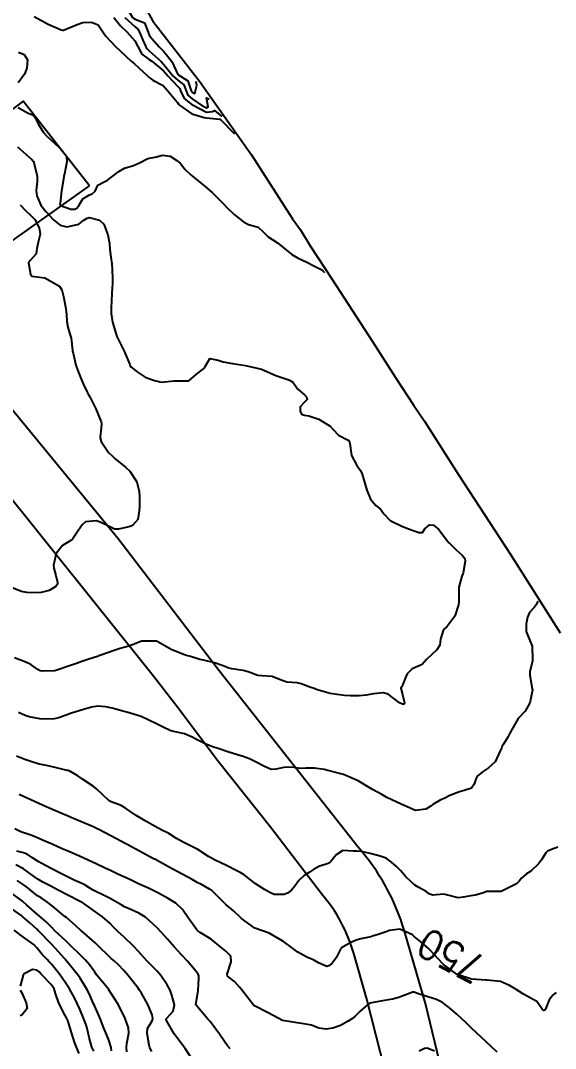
# Model space of a CAD drawing. Header units: metres. Extents: x 298520 to 308411, y 7433745 to 7450750.
# Drawn here: x 300251.4 to 300325.2, y 7449202.4 to 7449344.1 of the extents above; entities that cross this region are included whole.
import ezdxf
from ezdxf.enums import TextEntityAlignment as Align

# ---------------------------------------------------------------- set-up
doc = ezdxf.new("R2010")
doc.units = ezdxf.units.M
doc.header["$LTSCALE"] = 10
for name, color, linetype in [('Area', 45, 'Continuous'), ('Cotas', 45, 'Continuous'), ('Curvas de Nivel 1m', 11, 'Continuous'), ('Curvas de Nivel 5m', 15, 'Continuous'), ('Edificações', 30, 'Continuous'), ('Vias Primárias', 230, 'Continuous')]:
    doc.layers.add(name, color=color, linetype=linetype)
doc.styles.add('Style-STANDARD', font='STANDARD.shx')

msp = doc.modelspace()

# ---------------------------------------------------------------- linework, layer by layer
at = {"layer": 'Area'}
msp.add_polyline3d([(300268.56, 7449345.89, 750.39), (300269.61, 7449343.95, 750.58), (300276.08, 7449335.71, 751.18), (300283.23, 7449325.55, 751.96), (300288.9, 7449316.72, 752.04), (300289.98, 7449315.22, 752.22), (300291.32, 7449313, 752.22), (300294.3, 7449308.46, 752.46), (300299.93, 7449299.81, 752.77), (300303.1, 7449294.87, 752.73), (300305.64, 7449290.97, 752.81), (300307.09, 7449288.82, 752.81), (300311.84, 7449281.39, 752.8), (300318.94, 7449270.54, 752.94), (300325.82, 7449259.66, 752.08)], dxfattribs=at)
at = {"layer": 'Curvas de Nivel 1m', "flags": 128}
for points, elevation in [([(300268.74, 7449345.12), (300267.18, 7449346.51), (300267.15, 7449346.52), (300267, 7449346.47), (300266.3, 7449345.37), (300266.82, 7449344.47), (300267.18, 7449344.24), (300268.46, 7449343.74), (300268.97, 7449342.44), (300269.16, 7449341.94), (300270.5, 7449340.43), (300271.13, 7449339.8), (300272.23, 7449338.41), (300273.09, 7449336.62), (300273.45, 7449336.39), (300274.45, 7449335.76), (300274.92, 7449334.37), (300274.96, 7449334.27), (300275.06, 7449334.18), (300275.44, 7449333.98), (300275.71, 7449335.09), (300275.59, 7449335.59), (300275.66, 7449335.58)], 748), ([(300253.28, 7449344.63), (300255.17, 7449343.56), (300256.97, 7449342.78), (300257.16, 7449342.72), (300257.32, 7449342.74), (300259.17, 7449343.52), (300259.96, 7449343.77), (300261.18, 7449343.83), (300262.09, 7449343.45), (300262.75, 7449342.52), (300263.15, 7449341.9), (300264.49, 7449340.5), (300265.13, 7449339.88), (300266.65, 7449338.47), (300267.11, 7449338.07), (300268.9, 7449336.44), (300268.98, 7449336.34), (300269.08, 7449336.23), (300269.65, 7449335.86), (300271.07, 7449335.11), (300271.63, 7449334.41), (300273.05, 7449332.76), (300273.19, 7449332.55), (300273.31, 7449332.4), (300275.03, 7449331.19), (300276.69, 7449330.68), (300277.02, 7449330.63), (300278.88, 7449330.46), (300278.95, 7449330.42), (300280.89, 7449328.44)], 751), ([(300265.75, 7449344.48), (300267.17, 7449343.17), (300267.56, 7449342.86), (300267.78, 7449342.46), (300268.24, 7449341.36), (300268.68, 7449340.45), (300268.85, 7449340.16), (300269.13, 7449339.89), (300270.77, 7449338.42), (300271.11, 7449338.05), (300272.44, 7449336.41), (300273.08, 7449335.82), (300273.89, 7449335.21), (300274.21, 7449334.38), (300274.46, 7449333.78), (300275.05, 7449333.27), (300276.41, 7449332.36), (300277.04, 7449332.02), (300277.25, 7449332.14), (300277.01, 7449333.4), (300277.4, 7449333.2)], 749), ([(300251.12, 7449339.71), (300251.86, 7449339.39), (300252.33, 7449338.64), (300252.25, 7449337.49), (300251.92, 7449336.65), (300251.07, 7449335.48)], 752), ([(300251.03, 7449332.05), (300252.32, 7449331.35), (300253.02, 7449331.04), (300253.4, 7449330.63), (300253.82, 7449329.81), (300254.55, 7449328.61), (300254.99, 7449328.14), (300256.68, 7449326.59), (300256.96, 7449326.32), (300257.72, 7449325.35), (300257.77, 7449324.58), (300257.5, 7449323.15), (300257.37, 7449322.58), (300257.29, 7449322.21), (300257.05, 7449320.59), (300256.88, 7449319.23), (300256.81, 7449318.65), (300256.83, 7449318.59), (300256.87, 7449318.54), (300258.34, 7449318.04), (300258.87, 7449318.07), (300259.21, 7449318.22), (300259.44, 7449318.55), (300259.96, 7449319.47), (300260.89, 7449320.01), (300261.27, 7449320.16), (300261.66, 7449320.53), (300262.05, 7449321.38), (300262.91, 7449321.84), (300263.36, 7449322.07), (300263.99, 7449322.5), (300264.93, 7449323.25), (300265.71, 7449323.71), (300266.94, 7449324.08), (300267.79, 7449324.46), (300268.95, 7449325.05), (300270.12, 7449325.26), (300270.95, 7449325.5), (300272, 7449325.36), (300272.95, 7449324.75), (300273.15, 7449324.6), (300273.38, 7449324.39), (300274.08, 7449323.53), (300274.93, 7449322.72), (300275.36, 7449322.37), (300276.9, 7449321.12), (300277.8, 7449320.34), (300278.88, 7449319.3), (300279.36, 7449318.8), (300279.79, 7449318.32), (300280.86, 7449317.3), (300282.13, 7449316.29), (300282.84, 7449315.95), (300284.16, 7449315.58), (300284.83, 7449314.95), (300285.52, 7449314.24), (300286.81, 7449313.41), (300288.3, 7449312.22), (300288.8, 7449311.81), (300289.68, 7449311.3), (300290.78, 7449310.81), (300292.02, 7449310.17), (300292.77, 7449309.77), (300293.06, 7449309.57), (300293.31, 7449309.34)], 752), ([(300250.97, 7449326.66), (300252.95, 7449324.9), (300253.15, 7449324.63), (300253.28, 7449324.29), (300253.66, 7449322.62), (300253.67, 7449321.86), (300253.55, 7449320.62), (300253.62, 7449319.89), (300254.16, 7449318.62), (300254.86, 7449317.73), (300255.94, 7449316.6), (300256.84, 7449315.85), (300257.78, 7449315.64), (300258.84, 7449315.83), (300259.43, 7449315.97), (300260.1, 7449316.55), (300260.57, 7449316.83), (300260.86, 7449316.91), (300262.26, 7449316.53), (300262.85, 7449316), (300263.4, 7449314.51), (300263.63, 7449313.33), (300263.7, 7449312.51), (300263.83, 7449311.46), (300263.97, 7449310.5), (300264.03, 7449309.76), (300264.06, 7449308.5), (300264.06, 7449307.81), (300263.97, 7449306.5), (300263.91, 7449305.31), (300263.88, 7449304.5), (300263.88, 7449303.69), (300264.06, 7449302.5), (300264.65, 7449300.49), (300265.66, 7449298.48), (300266.46, 7449296.63), (300266.52, 7449296.47), (300266.61, 7449296.32), (300267.45, 7449295.62), (300268.59, 7449294.89), (300269.84, 7449294.43), (300270.47, 7449294.31), (300270.58, 7449294.27), (300270.8, 7449294.19), (300272.58, 7449294.4), (300274.58, 7449294.37), (300275.64, 7449295.31), (300276.61, 7449296.04), (300276.77, 7449296.19), (300276.84, 7449296.35), (300277.51, 7449297.46), (300278.62, 7449297.23), (300279.32, 7449297.02), (300280.62, 7449296.79), (300282.4, 7449296.5), (300282.61, 7449296.46), (300283.41, 7449296.27), (300284.61, 7449295.99), (300285.03, 7449295.83), (300286.6, 7449295.12), (300288.24, 7449294.57), (300288.59, 7449294.45), (300288.96, 7449294.2), (300289.62, 7449293.24), (300290.57, 7449292.48), (300290.81, 7449292.18), (300290.93, 7449291.8), (300290.55, 7449291.46), (300289.93, 7449290.8), (300289.96, 7449290.19), (300290.15, 7449289.8), (300290.53, 7449289.68), (300291.13, 7449289.58), (300292.52, 7449289.11), (300294.09, 7449288.14), (300294.51, 7449287.68), (300295.26, 7449286.89), (300296.49, 7449286.28), (300296.69, 7449286.11), (300296.82, 7449285.77), (300297.05, 7449284.1), (300297.72, 7449282.83), (300298.22, 7449282.09), (300298.44, 7449281.67), (300298.94, 7449280.08), (300299.15, 7449279.34), (300299.65, 7449278.08), (300300.38, 7449277.2), (300301.02, 7449276.71), (300301.47, 7449276.05), (300302.36, 7449275.14), (300304.08, 7449274.29), (300304.35, 7449274.2), (300304.91, 7449274.01), (300305.96, 7449273.61), (300306.34, 7449273.47), (300306.83, 7449273.5), (300307.15, 7449273.98), (300307.77, 7449274.56), (300308.35, 7449274.49), (300309.03, 7449273.96), (300310.33, 7449272.24), (300310.46, 7449272.08), (300310.59, 7449271.95), (300311.49, 7449271.1), (300312.3, 7449270.38), (300312.65, 7449269.92), (300312.69, 7449269.52), (300312.45, 7449267.92), (300312.41, 7449267.78), (300312.27, 7449267.48), (300311.85, 7449265.93), (300311.82, 7449264.33), (300311.84, 7449263.93), (300311.81, 7449263.52), (300311.3, 7449261.93), (300310.19, 7449260.48), (300309.9, 7449260.24), (300309.67, 7449259.96), (300309.33, 7449258.79), (300309.2, 7449257.96), (300308.81, 7449257.3), (300308.14, 7449256.73), (300307.4, 7449255.98), (300306.8, 7449255.31), (300306.12, 7449254.99), (300305.42, 7449254.7), (300304.73, 7449254.01), (300304.52, 7449253.6), (300304.09, 7449252.44), (300303.93, 7449252.18), (300303.84, 7449252.02), (300304.07, 7449251.16), (300304.35, 7449250.02), (300304.26, 7449249.82), (300304.06, 7449249.81), (300303.64, 7449250.02), (300302.07, 7449251.21), (300301.41, 7449251.39), (300300.07, 7449251.25), (300299.07, 7449251.08), (300298.07, 7449250.96), (300296.91, 7449250.95), (300296.07, 7449251.03), (300295.05, 7449251.15), (300294.07, 7449251.31), (300292.49, 7449251.74), (300292.08, 7449251.88), (300291.87, 7449251.96), (300291.28, 7449252.17), (300290.09, 7449252.6), (300289.55, 7449252.74), (300288.09, 7449252.83), (300287.09, 7449253.23), (300286.1, 7449253.62), (300284.65, 7449253.71), (300284.11, 7449253.75), (300282.78, 7449254.27), (300282.11, 7449254.48), (300280.52, 7449254.71), (300280.12, 7449254.8), (300279.35, 7449255.09), (300278.12, 7449255.5), (300276.61, 7449255.87), (300276.13, 7449255.98), (300275.84, 7449256.06), (300274.81, 7449256.37), (300274.29, 7449256.53), (300274.13, 7449256.59), (300273.84, 7449256.68), (300272.14, 7449257.35), (300270.31, 7449258.42), (300270.15, 7449258.49), (300270.07, 7449258.5), (300268.15, 7449258.51), (300268.1, 7449258.5), (300267.98, 7449258.45), (300266.69, 7449257.93), (300266.15, 7449257.77), (300265.14, 7449257.49), (300264.14, 7449257.16), (300263.65, 7449256.99), (300262.32, 7449256.52), (300262.18, 7449256.47), (300262.13, 7449256.45), (300260.68, 7449255.99), (300260.13, 7449255.8), (300258.96, 7449255.4), (300258.12, 7449255.1), (300257.73, 7449254.96), (300256.66, 7449254.58), (300256.26, 7449254.44), (300256.11, 7449254.41), (300254.36, 7449254.36), (300254.11, 7449254.41), (300253.76, 7449254.62), (300252.8, 7449255.31), (300252.12, 7449255.63), (300250.56, 7449256.22)], 753), ([(300251.34, 7449318.65), (300252.07, 7449317.85), (300252.86, 7449317.14), (300253.33, 7449316.63), (300253.97, 7449315.49), (300254.11, 7449314.62), (300253.87, 7449313.68), (300253.61, 7449312.63), (300253.54, 7449311.88), (300252.78, 7449311.05), (300252.59, 7449310.83), (300252.5, 7449310.64), (300252.76, 7449309.09), (300252.95, 7449308.83), (300254.75, 7449308.61), (300256.74, 7449307.46), (300257.09, 7449306.93), (300257.18, 7449306.58), (300257.31, 7449306), (300257.6, 7449304.58), (300257.71, 7449303.59), (300257.78, 7449302.57), (300257.89, 7449301.78), (300258.27, 7449300.57), (300258.35, 7449300.26), (300258.56, 7449298.56), (300258.57, 7449298.5), (300258.63, 7449298.21), (300259.03, 7449296.56), (300259.24, 7449295.92), (300259.77, 7449294.55), (300260, 7449293.97), (300260.57, 7449292.82), (300260.72, 7449292.54), (300260.93, 7449292.17), (300261.77, 7449290.53), (300262.52, 7449288.73), (300262.55, 7449288.52), (300262.51, 7449287.88), (300262.35, 7449286.67), (300262.35, 7449286.52), (300262.49, 7449286.04), (300263.53, 7449284.5), (300264, 7449284.04), (300264.45, 7449283.63), (300265.85, 7449282.48), (300266.44, 7449281.94), (300267.41, 7449280.46), (300267.73, 7449279.13), (300267.77, 7449278.46), (300267.77, 7449277.06), (300267.75, 7449276.46), (300267.55, 7449275.26), (300266.83, 7449274.47), (300266.5, 7449274.31), (300266.34, 7449274.25), (300264.88, 7449273.94), (300264.34, 7449273.94), (300263.96, 7449274.12), (300263.24, 7449274.51), (300262.35, 7449274.9), (300261.79, 7449275.09), (300260.35, 7449274.94), (300259.9, 7449274.55), (300259.03, 7449273.26), (300258.57, 7449272.57), (300258.32, 7449272.37), (300257.19, 7449271.71), (300256.3, 7449270.59), (300255.91, 7449268.96), (300255.98, 7449268.59), (300256.26, 7449267.54), (300256.48, 7449266.59), (300256.48, 7449266.36), (300256.25, 7449266.06), (300255.34, 7449265.5), (300254.24, 7449265.22), (300252.78, 7449265.18), (300252.24, 7449265.21), (300251.53, 7449265.36), (300250.24, 7449265.86)], 754), ([(300322.75, 7449264.01), (300322.52, 7449263.5), (300322.22, 7449263.14), (300321.58, 7449262.44), (300321.32, 7449261.82), (300321.12, 7449260.9), (300321.13, 7449259.82), (300321.82, 7449258.15), (300321.95, 7449257.81), (300321.99, 7449255.95), (300321.98, 7449255.81), (300321.65, 7449254.28), (300321.65, 7449253.81), (300321.97, 7449251.92), (300321.98, 7449251.81), (300321.68, 7449250.2), (300321.56, 7449249.81), (300321, 7449248.87), (300320.03, 7449247.83), (300319.3, 7449246.55), (300318.89, 7449245.84), (300318.59, 7449245.26), (300317.99, 7449244.29), (300317.82, 7449244.01), (300317.75, 7449243.85), (300317.59, 7449243.46), (300316.84, 7449241.87), (300315.95, 7449241.04), (300315.25, 7449240.59), (300314.38, 7449239.9), (300314.21, 7449239.63), (300313.93, 7449238.78), (300313.57, 7449238.25), (300312.58, 7449237.92), (300311.91, 7449237.75), (300310.61, 7449237.24), (300309.9, 7449236.88), (300309.28, 7449236.58), (300308.27, 7449235.97), (300308.06, 7449235.8), (300307.89, 7449235.69), (300307.27, 7449235.36), (300305.88, 7449235.16), (300303.89, 7449236.02), (300301.9, 7449236.96), (300301.23, 7449237.37), (300299.91, 7449238.07), (300297.93, 7449239.24), (300295.94, 7449240.12), (300293.95, 7449240.65), (300293.27, 7449240.83), (300291.95, 7449241.01), (300290.75, 7449240.98), (300289.95, 7449240.96), (300289.08, 7449241.07), (300287.95, 7449241.15), (300286.59, 7449240.87), (300285.95, 7449240.82), (300284.95, 7449241.25), (300283.96, 7449241.8), (300282.98, 7449242.27), (300281.97, 7449242.64), (300281.46, 7449242.8), (300279.98, 7449243.27), (300278.62, 7449243.69), (300277.99, 7449243.89), (300276.84, 7449244.34), (300276, 7449244.75), (300274.96, 7449245.32), (300274.01, 7449245.72), (300272.28, 7449246.12), (300272.01, 7449246.2), (300271.87, 7449246.26), (300271.53, 7449246.41), (300270.51, 7449246.91), (300270.02, 7449247.15), (300269.17, 7449247.58), (300268.03, 7449248.11), (300266.96, 7449248.46), (300266.04, 7449248.72), (300265.68, 7449248.83), (300264.04, 7449249.29), (300263.12, 7449249.43), (300262.05, 7449249.53), (300261.16, 7449249.42), (300260.05, 7449249.1), (300258.41, 7449248.56), (300258.14, 7449248.47), (300258.04, 7449248.44), (300256.67, 7449247.95), (300256.03, 7449247.8), (300254.89, 7449247.75), (300254.03, 7449247.82), (300252.59, 7449248.08), (300252.04, 7449248.24), (300251.1, 7449248.65)], 752), ([(300325.49, 7449230.1), (300324.6, 7449229.77), (300324.06, 7449229.54), (300323.82, 7449229.32), (300323.23, 7449228.36), (300322.84, 7449227.79), (300321.78, 7449226.82), (300321.18, 7449226.42), (300320.49, 7449225.82), (300320.16, 7449225.43), (300319.77, 7449225.06), (300318.06, 7449224.16), (300317.75, 7449224.03), (300317.61, 7449224), (300315.75, 7449224.01), (300315.65, 7449223.99), (300315.37, 7449223.88), (300314.14, 7449223.5), (300313.75, 7449223.45), (300312.45, 7449223.21), (300311.74, 7449223.13), (300310.15, 7449223.54), (300309.75, 7449223.62), (300308.22, 7449223.49), (300307.75, 7449223.66), (300307.32, 7449223.98), (300306.33, 7449224.56), (300305.76, 7449224.89), (300304.52, 7449226.01), (300303.78, 7449226.9), (300303.22, 7449227.46), (300302.54, 7449228.04), (300301.8, 7449228.58), (300301, 7449228.87), (300299.81, 7449229.17), (300298.39, 7449229.51), (300297.81, 7449229.54), (300297.28, 7449229.56), (300295.82, 7449229.65), (300294.91, 7449229.03), (300294.17, 7449228.14), (300293.99, 7449227.95), (300293.8, 7449227.84), (300292.52, 7449227.42), (300291.79, 7449227.03), (300291.26, 7449226.68), (300290.51, 7449226.18), (300289.77, 7449225.51), (300289.2, 7449224.75), (300288.76, 7449224.2), (300288.2, 7449223.75), (300287.74, 7449223.58), (300286.37, 7449223.6), (300285.75, 7449223.84), (300285.01, 7449224.25), (300283.76, 7449225.1), (300282.22, 7449226.28), (300281.78, 7449226.56), (300281.22, 7449226.85), (300279.79, 7449227.57), (300278.21, 7449228.33), (300277.8, 7449228.53), (300277.32, 7449228.82), (300275.82, 7449229.79), (300275.45, 7449229.99), (300274.62, 7449230.37), (300274.09, 7449230.65), (300273.83, 7449230.8), (300272.91, 7449231.31), (300271.84, 7449231.98), (300271.56, 7449232.13), (300270.95, 7449232.41), (300269.85, 7449232.99), (300268.57, 7449233.74), (300267.87, 7449234.14), (300267.32, 7449234.46), (300265.88, 7449235.5), (300265.28, 7449235.87), (300263.89, 7449236.37), (300263.61, 7449236.5), (300261.92, 7449238.12), (300261.4, 7449238.53), (300259.93, 7449239.49), (300259.3, 7449239.92), (300258.2, 7449240.57), (300258.03, 7449240.65), (300257.94, 7449240.67), (300257.83, 7449240.68), (300255.95, 7449241.14), (300254.74, 7449241.4), (300253.95, 7449241.56), (300252.65, 7449241.94), (300251.96, 7449242.19), (300250.8, 7449242.65)], 751), ([(300317.13, 7449201.86), (300315.51, 7449203.37), (300314.96, 7449203.89), (300313.53, 7449205.19), (300313.17, 7449205.55), (300312.83, 7449205.91), (300311.55, 7449207.1), (300310.54, 7449207.94), (300309.57, 7449208.71), (300308.74, 7449209.13), (300307.58, 7449209.49), (300306.01, 7449210), (300305.69, 7449210.11), (300305.58, 7449210.14), (300305.46, 7449210.12), (300305.13, 7449210), (300304.04, 7449209.55), (300303.58, 7449209.37), (300302.69, 7449209.15), (300301.57, 7449208.95), (300300.78, 7449208.85), (300299.57, 7449208.59), (300299.25, 7449208.39), (300298.9, 7449208.08), (300298.19, 7449207.45), (300297.54, 7449206.82), (300297.16, 7449206.48), (300296.58, 7449206.1), (300295.53, 7449205.54), (300294.48, 7449205.17), (300293.52, 7449205.04), (300292.54, 7449205.17), (300291.53, 7449205.55), (300289.87, 7449205.85), (300289.53, 7449205.88), (300287.53, 7449206.21), (300285.55, 7449207.28), (300283.56, 7449208.26), (300281.99, 7449210.28), (300281.59, 7449210.81), (300280.89, 7449211.58), (300279.93, 7449212.31), (300279.89, 7449212.58), (300280.45, 7449214.3), (300280.41, 7449215.06), (300279.65, 7449215.8), (300279.01, 7449216.32), (300277.67, 7449217.43), (300276.15, 7449218.35), (300275.86, 7449218.53), (300275.69, 7449218.7), (300274.51, 7449220.37), (300273.71, 7449221.5), (300272.8, 7449222.39), (300271.73, 7449223.05), (300270.39, 7449223.77), (300269.75, 7449224.1), (300269.03, 7449224.44), (300267.76, 7449225.02), (300266.73, 7449225.5), (300265.77, 7449225.95), (300265.41, 7449226.11), (300264.63, 7449226.49), (300263.78, 7449226.9), (300263.06, 7449227.23), (300261.79, 7449227.81), (300260.21, 7449228.54), (300259.93, 7449228.67), (300259.8, 7449228.73), (300259.5, 7449228.86), (300257.81, 7449229.59), (300257.13, 7449229.89), (300255.82, 7449230.47), (300255.74, 7449230.51), (300255.53, 7449230.59), (300254.32, 7449231.11), (300253.83, 7449231.34), (300252.94, 7449231.73), (300251.84, 7449232.08), (300251.42, 7449232.23), (300250.61, 7449232.65)], 749), ([(300280.28, 7449202.3), (300279.92, 7449202.73), (300279.5, 7449203.34), (300278.83, 7449204.32), (300277.53, 7449206.07), (300277.41, 7449206.21), (300277.28, 7449206.33), (300275.56, 7449208.36), (300275.89, 7449210.36), (300275.97, 7449211.99), (300275.97, 7449212.35), (300275.88, 7449212.62), (300275.62, 7449212.97), (300274.43, 7449214.37), (300273.64, 7449215.23), (300272.57, 7449216.39), (300271.67, 7449217.41), (300270.78, 7449218.41), (300270.23, 7449218.97), (300269.69, 7449219.48), (300268.62, 7449220.44), (300267.71, 7449221.02), (300266.7, 7449221.47), (300265.72, 7449221.9), (300265.34, 7449222.1), (300264.69, 7449222.49), (300263.73, 7449223.04), (300262.72, 7449223.53), (300261.75, 7449224), (300261.41, 7449224.18), (300260.8, 7449224.53), (300260.15, 7449224.94), (300259.76, 7449225.13), (300258.76, 7449225.56), (300257.77, 7449226.06), (300256.75, 7449226.58), (300255.78, 7449227.09), (300254.81, 7449227.58), (300253.8, 7449228.14), (300253.05, 7449228.63), (300252.3, 7449229.13), (300251.81, 7449229.32), (300250.89, 7449229.57)], 748), ([(300275.17, 7449200.66), (300274.08, 7449202.37), (300273.5, 7449203.12), (300272.59, 7449204.39), (300271.53, 7449206.22), (300271.48, 7449206.35), (300271.49, 7449206.4), (300271.5, 7449206.44), (300271.53, 7449206.49), (300272.45, 7449207.49), (300272.62, 7449208.39), (300272.27, 7449209.7), (300272.01, 7449210.4), (300271.59, 7449211.15), (300270.72, 7449212.41), (300270.21, 7449213.01), (300269.62, 7449213.59), (300268.81, 7449214.44), (300267.65, 7449215.74), (300266.97, 7449216.46), (300265.67, 7449217.69), (300264.8, 7449218.48), (300264.25, 7449219.05), (300263.69, 7449219.65), (300262.69, 7449220.51), (300261.71, 7449221.2), (300259.78, 7449222.55), (300259.75, 7449222.57), (300259.73, 7449222.58), (300259.69, 7449222.59), (300257.74, 7449223.59), (300255.8, 7449224.59), (300255.75, 7449224.62), (300254.44, 7449225.29), (300253.76, 7449225.71), (300252.5, 7449226.63), (300251.78, 7449227.12), (300250.75, 7449227.69)], 747), ([(300269.49, 7449201.92), (300269.21, 7449202.43), (300269.13, 7449202.8), (300268.83, 7449204.44), (300268.87, 7449205.09), (300269.53, 7449206.16), (300269.61, 7449206.43), (300269.54, 7449206.98), (300268.92, 7449208.44), (300268.05, 7449209.98), (300267.75, 7449210.45), (300267.59, 7449210.67), (300266.16, 7449212.46), (300265.62, 7449213.11), (300264.96, 7449213.82), (300264.23, 7449214.49), (300263.9, 7449214.77), (300263.64, 7449215.01), (300262.11, 7449216.52), (300261.66, 7449216.93), (300259.78, 7449218.55), (300259.73, 7449218.59), (300259.68, 7449218.64), (300259.01, 7449219.24), (300257.7, 7449220.41), (300257.51, 7449220.57), (300255.72, 7449222.01), (300254.98, 7449222.6), (300254.22, 7449223.1), (300253.74, 7449223.42), (300252.2, 7449224.64), (300251.76, 7449224.97), (300250.92, 7449225.49)], 746), ([(300263.93, 7449202.05), (300263.88, 7449202.5), (300263.5, 7449203.63), (300263.13, 7449204.5), (300262.88, 7449205.14), (300262.37, 7449206.51), (300261.56, 7449208.29), (300261.46, 7449208.52), (300260.88, 7449209.83), (300260.51, 7449210.54), (300259.61, 7449212.04), (300259.24, 7449212.55), (300257.63, 7449214.54), (300257.61, 7449214.57), (300257.4, 7449214.81), (300255.8, 7449216.59), (300255.66, 7449216.75), (300253.82, 7449218.62), (300253.75, 7449218.69), (300253.68, 7449218.75), (300252.65, 7449219.68), (300251.7, 7449220.51), (300251.55, 7449220.64), (300249.72, 7449221.94)], 744), ([(300261.48, 7449201.97), (300261.22, 7449202.52), (300260.85, 7449203.88), (300260.71, 7449204.53), (300260.46, 7449205.47), (300260.08, 7449206.54), (300259.55, 7449207.78), (300259.18, 7449208.55), (300258.81, 7449209.32), (300258.13, 7449210.56), (300257.6, 7449211.39), (300256.74, 7449212.58), (300255.63, 7449214), (300255.35, 7449214.32), (300255.06, 7449214.6), (300254.36, 7449215.33), (300253.65, 7449216.22), (300253.25, 7449216.62), (300251.67, 7449217.8), (300250.5, 7449218.65)], 743), ([(300259.48, 7449201.65), (300259.09, 7449202.55), (300258.84, 7449203.22), (300258.4, 7449204.56), (300257.9, 7449206.2), (300257.74, 7449206.57), (300257.54, 7449206.9), (300256.65, 7449208.58), (300256.21, 7449209.95), (300256, 7449210.59), (300255.59, 7449211.18), (300254.24, 7449212.61), (300253.93, 7449212.93), (300253.62, 7449213.15), (300253.02, 7449213.23), (300251.86, 7449212.64), (300251.76, 7449212.48), (300251.6, 7449211.95), (300251.31, 7449210.93)], 742), ([(300251.35, 7449210.41), (300251.58, 7449210.01), (300252.16, 7449208.63), (300252.31, 7449207.87), (300251.54, 7449206.94), (300251.34, 7449206.84)], 742), ([(300308.46, 7449201.97), (300307.49, 7449202.42), (300307.11, 7449202.36), (300306.38, 7449201.99)], 748)]:
    msp.add_lwpolyline(points, dxfattribs=dict(at, elevation=elevation))
at = {"layer": 'Curvas de Nivel 5m', "flags": 128}
for points, elevation in [([(300264.26, 7449344.5), (300265.17, 7449343.35), (300266.05, 7449342.48), (300267.14, 7449341.24), (300267.55, 7449340.46), (300268.11, 7449339.44), (300269.12, 7449338.69), (300269.5, 7449338.44), (300271.09, 7449337.12), (300271.75, 7449336.41), (300273.07, 7449334.95), (300273.34, 7449334.67), (300273.46, 7449334.39), (300273.96, 7449333.29), (300275.04, 7449332.46), (300275.2, 7449332.37), (300277.03, 7449331.44), (300277.84, 7449331.53), (300278.15, 7449331.65), (300279.14, 7449330.82)], 750), ([(300325.26, 7449210.09), (300324.83, 7449209.77), (300324.3, 7449209.05), (300323.78, 7449207.78), (300323.7, 7449207.64), (300323.56, 7449207.6), (300323.35, 7449207.78), (300322.6, 7449208.82), (300321.58, 7449209.36), (300320.75, 7449209.82), (300319.59, 7449210.57), (300318.81, 7449211.05), (300317.6, 7449211.59), (300315.7, 7449211.78), (300315.6, 7449211.79), (300313.6, 7449211.9), (300311.61, 7449212.54), (300309.71, 7449213.95), (300309.63, 7449214.03), (300307.83, 7449215.97), (300307.66, 7449216.14), (300306.6, 7449217.06), (300305.68, 7449217.81), (300305.44, 7449218), (300303.69, 7449218.79), (300302.26, 7449218.62), (300301.69, 7449218.4), (300301.42, 7449218.32), (300300.7, 7449218.06), (300299.93, 7449217.82), (300299.68, 7449217.76), (300298.3, 7449217.46), (300297.67, 7449217.28), (300296.85, 7449216.92), (300295.65, 7449216.23), (300295.59, 7449216.18), (300295.56, 7449216.12), (300294.92, 7449214.85), (300294.38, 7449214.13), (300293.99, 7449213.78), (300293.63, 7449213.67), (300292.5, 7449214.16), (300291.94, 7449214.47), (300291.64, 7449214.6), (300290.88, 7449214.94), (300289.65, 7449215.65), (300288.9, 7449216.2), (300287.67, 7449217.08), (300285.68, 7449218.24), (300283.69, 7449218.95), (300281.86, 7449220.28), (300281.7, 7449220.43), (300280.74, 7449221.33), (300279.72, 7449222.19), (300279.59, 7449222.31), (300277.75, 7449224.11), (300277.46, 7449224.33), (300276.35, 7449224.94), (300275.76, 7449225.25), (300275.04, 7449225.64), (300273.77, 7449226.34), (300273.69, 7449226.38), (300271.79, 7449227.39), (300269.89, 7449228.43), (300269.83, 7449228.46), (300269.8, 7449228.47), (300269.72, 7449228.52), (300267.81, 7449229.54), (300266.07, 7449230.47), (300265.82, 7449230.6), (300264.6, 7449231.25), (300263.83, 7449231.66), (300262.19, 7449232.52), (300261.85, 7449232.7), (300261.53, 7449232.85), (300259.86, 7449233.57), (300258.13, 7449234.3), (300257.87, 7449234.41), (300257.47, 7449234.57), (300255.88, 7449235.24), (300254.93, 7449235.65), (300253.89, 7449236.13), (300252.81, 7449236.63), (300251.9, 7449237.05), (300251.19, 7449237.36)], 750), ([(300266.04, 7449201.91), (300266, 7449202.47), (300266.05, 7449203.02), (300266.31, 7449204.47), (300266.26, 7449205.2), (300265.81, 7449206.48), (300265.54, 7449207.1), (300264.82, 7449208.49), (300263.58, 7449210.44), (300263.54, 7449210.5), (300263.33, 7449210.76), (300261.87, 7449212.52), (300261.62, 7449212.88), (300260.94, 7449213.85), (300260.34, 7449214.54), (300259.98, 7449214.89), (300259.64, 7449215.22), (300258.26, 7449216.56), (300257.66, 7449217.13), (300256.1, 7449218.59), (300255.69, 7449219.01), (300254.91, 7449219.81), (300253.96, 7449220.62), (300253.71, 7449220.83), (300252.22, 7449222.14), (300251.73, 7449222.57), (300251.65, 7449222.64), (300249.75, 7449224.05)], 745)]:
    msp.add_lwpolyline(points, dxfattribs=dict(at, elevation=elevation))
at = {"layer": 'Edificações'}
msp.add_lwpolyline([(300260.89, 7449321.26), (300251.73, 7449332.95), (300241.82, 7449325.54), (300246.85, 7449319.26), (300246.04, 7449318.61), (300250.21, 7449313.69)], close=True, dxfattribs=at)
at = {"layer": 'Vias Primárias'}
for points, elevation in [([(300312.05, 7449188.57), (300307.24, 7449208.54), (300304.33, 7449218.54, 0.111943), (300297.9, 7449230.13), (300278.79, 7449254.41), (300274.87, 7449259.51), (300264.84, 7449272.61), (300229.15, 7449315.99), (300217.64, 7449328.9), (300211.8, 7449336.25), (300204.93, 7449345.14), (300200.55, 7449351.51, -0.199962), (300201.43, 7449362.19), (300203.04, 7449364.32), (300211.86, 7449371.4), (300223.71, 7449380.7), (300238.67, 7449392.34)], 737.93), ([(300269.49, 7449253.96), (300233.33, 7449299), (300213.19, 7449322.31), (300204.69, 7449332.9), (300197.36, 7449342.05), (300194.34, 7449345.68, 0.282271), (300182.81, 7449347.77, -0.148164), (300169.74, 7449344.81, -0.233574), (300155.86, 7449352.94), (300148.56, 7449362.18), (300141.06, 7449371.87), (300136.78, 7449377.1)], 737.04), ([(300301.64, 7449199.42), (300299.14, 7449209.17), (300297.36, 7449215.44, 0.109689), (300292.9, 7449223.67), (300285.85, 7449232.87), (300278.7, 7449241.88), (300272.86, 7449249.63), (300269.49, 7449253.96)], 737.04)]:
    msp.add_lwpolyline(points, format="xyb", dxfattribs=dict(at, elevation=elevation))

# ---------------------------------------------------------------- texts
at = {"layer": 'Cotas', "style": 'Style-STANDARD'}
msp.add_text('750', height=4, rotation=152.5329, dxfattribs=at).set_placement((300310.75, 7449215.14, 750), align=Align.MIDDLE_CENTER)

doc.saveas('drawing.dxf')
